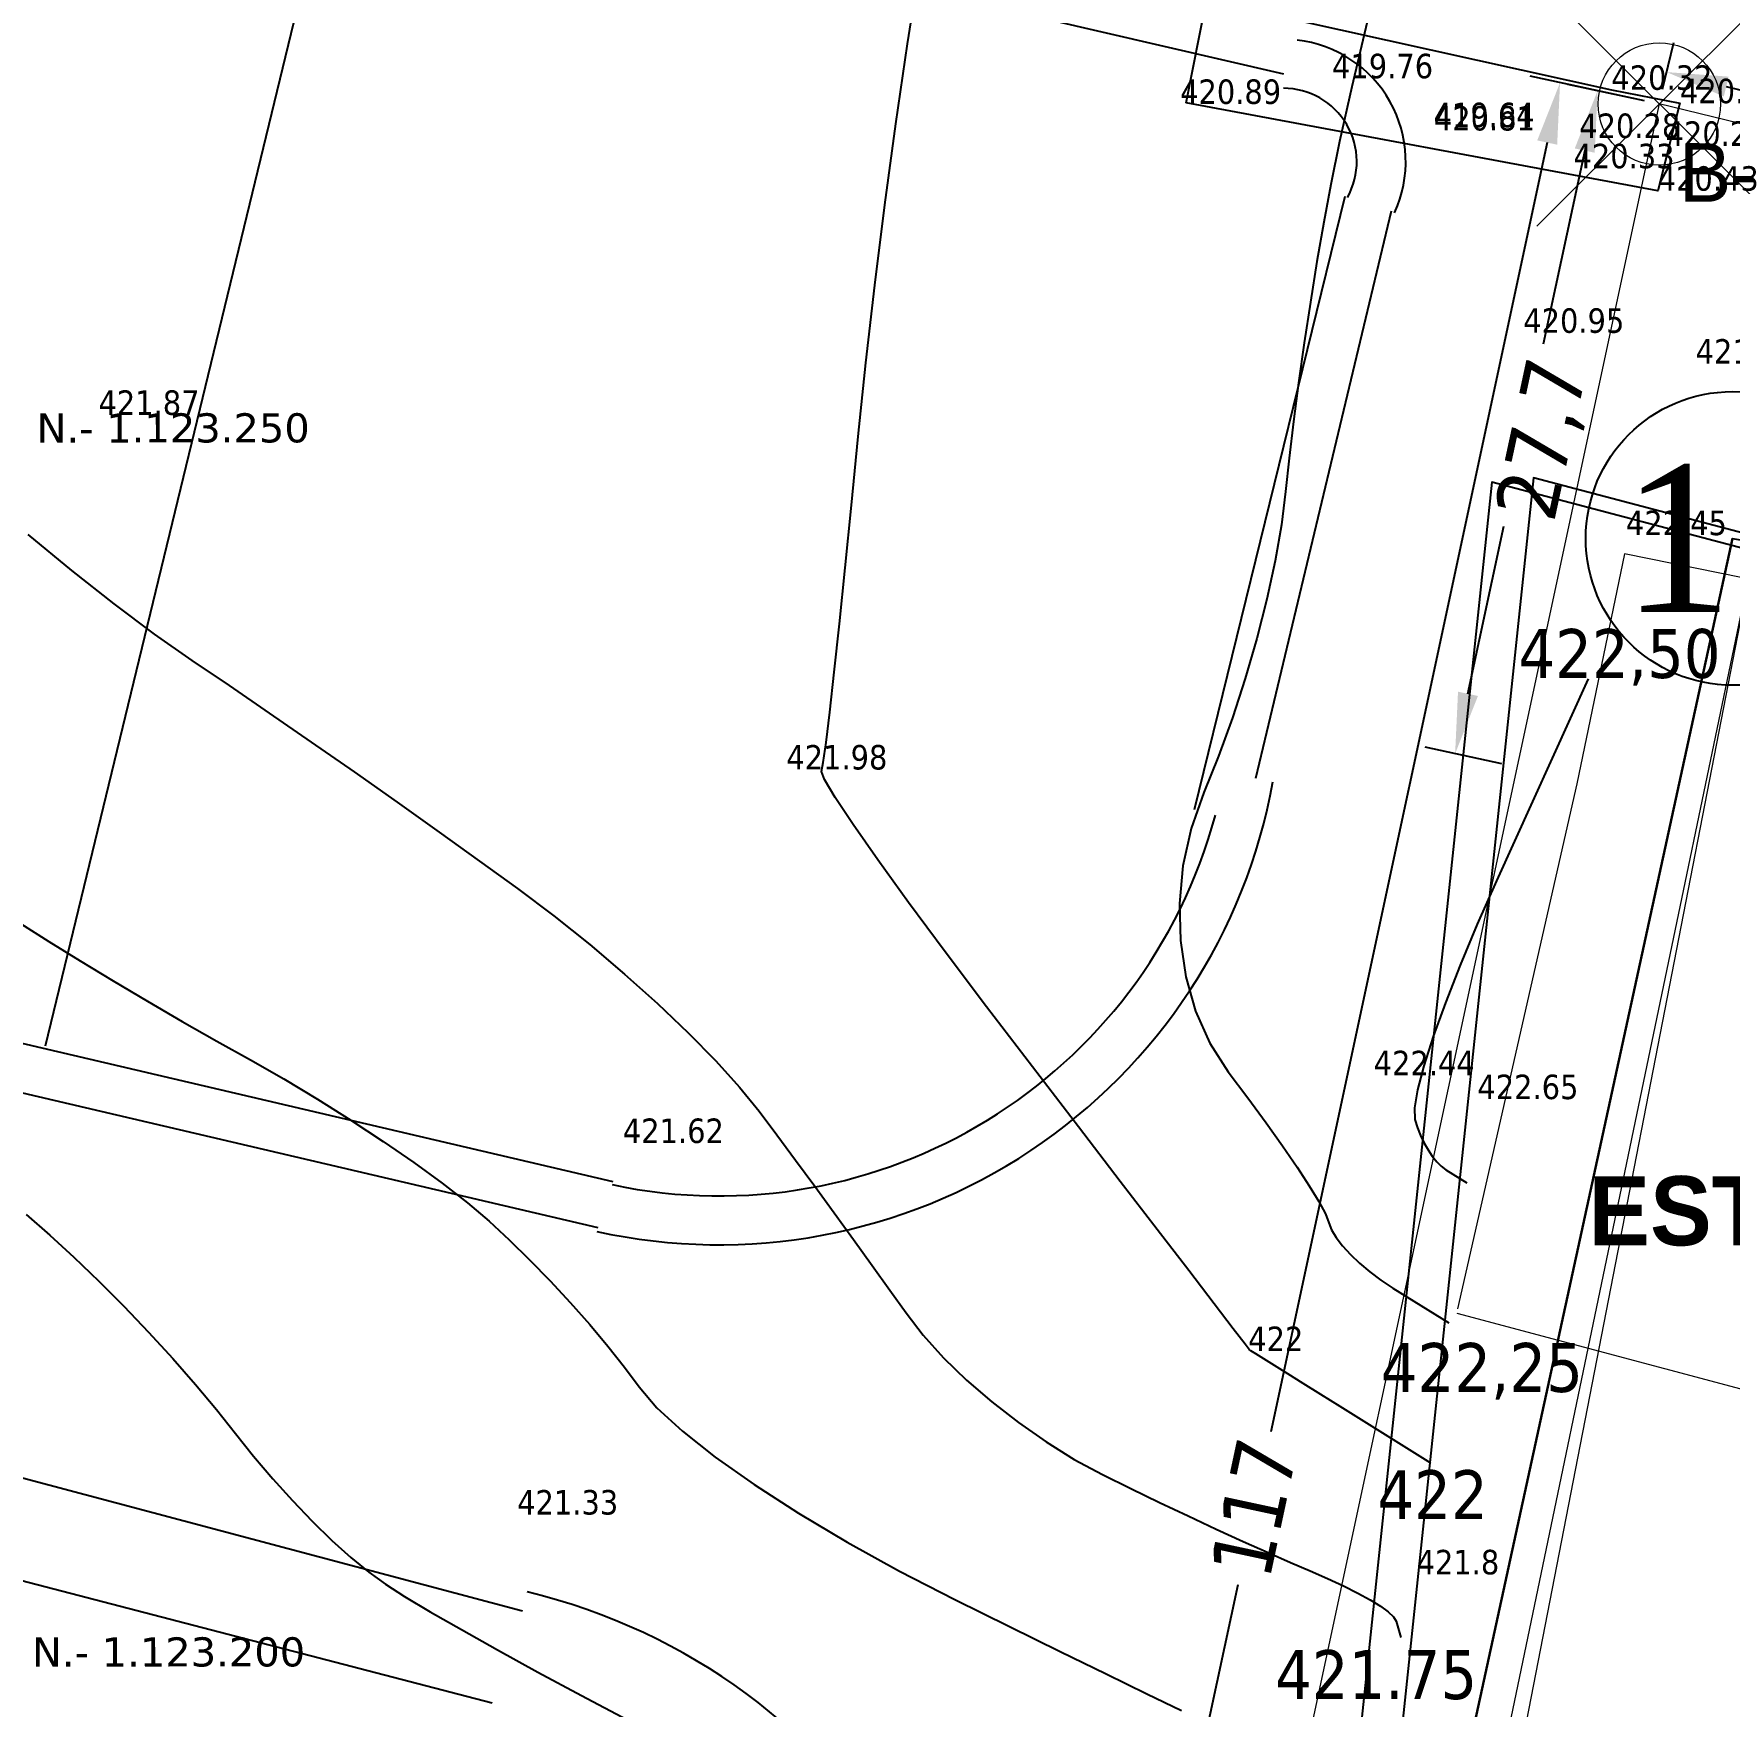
# Model space of a CAD drawing. Header units: metres. Extents: x 2 to 659295185, y -28 to 1124222152.
# Drawn here: x 654822.7 to 654892, y 1123196.8 to 1123265.1 of the extents above; entities that cross this region are included whole.
import ezdxf
from ezdxf.enums import TextEntityAlignment as Align

# ---------------------------------------------------------------- set-up
doc = ezdxf.new("R2010")
doc.units = ezdxf.units.M
doc.header["$MEASUREMENT"] = 0
doc.header["$PDMODE"] = 35
doc.header["$PDSIZE"] = 5
doc.layers.get('0').update_dxf_attribs({"linetype": 'CONTINUOUS'})
for name, color, linetype in [('000PAREDES', 2, 'CONTINUOUS'), ('Cota', 3, 'CONTINUOUS'), ('CURVAS', 2, 'CONTINUOUS'), ('CVL_CURV_D', 7, 'CONTINUOUS'), ('CVL_CURV_G', 42, 'CONTINUOUS'), ('FORMATO', 7, 'CONTINUOUS'), ('Fosas', 7, 'CONTINUOUS'), ('MANZANA', 30, 'CONTINUOUS'), ('vista1', 3, 'CONTINUOUS')]:
    doc.layers.add(name, color=color, linetype=linetype)
doc.layers.add('LIMITE 2017 IGVSB', color=7, linetype='CONTINUOUS', lineweight=120)
doc.styles.add('BL', font='BOLD.SHX', dxfattribs={"height": 1.5})
doc.styles.add('L60', font='BKANT.TTF', dxfattribs={"height": 1.5})
doc.styles.add('ROMAN', font='verdana.ttf')
doc.styles.get("Standard").update_dxf_attribs({"font": 'tahoma.ttf'})
doc.styles.add('VERT_CUADRO', font='ROMANTIC')
doc.dimstyles.new('ISO-25', dxfattribs={"dimtxt": 2.5, "dimasz": 2.5, "dimexe": 1.25, "dimexo": 0.625, "dimtad": 1, "dimtxsty": 'Standard', "dimcen": 2.5, "dimadec": 0, "dimazin": 0, "dimtfac": 1, "dimtmove": 0, "dimatfit": 3, "dimfxl": 1, "dimarcsym": 0})

# ---------------------------------------------------------------- blocks, each defined once
blk = doc.blocks.new('VERT_CUADRO')
blk.add_circle((0, 0), 1)
at = {"style": 'VERT_CUADRO'}
blk.add_attdef('PT', text='', height=1, dxfattribs=at).set_placement((0, 0), align=Align.MIDDLE_CENTER)
blk = doc.blocks.new('*D2455')
at = {"layer": 'LIMITE 2017 IGVSB', "color": 0, "lineweight": -2, "transparency": 16777216}
for p, q in [((654888.539, 1123262.408), (654883.861, 1123263.411)), ((654884.559, 1123260.704), (654873.265, 1123208.026)), ((654861.08, 1123151.188), (654871.928, 1123201.79)), ((654864.012, 1123148.003), (654859.334, 1123149.006))]:
    blk.add_line(p, q, dxfattribs=at)
at = {"layer": 'LIMITE 2017 IGVSB', "color": 0, "lineweight": 0, "transparency": 16777216}
for points in [[(654884.151, 1123260.791), (654884.966, 1123260.617), (654885.083, 1123263.149)], [(654860.673, 1123151.276), (654861.488, 1123151.101), (654860.556, 1123148.744)]]:
    blk.add_solid(points, dxfattribs=at)
at = {"layer": 'LIMITE 2017 IGVSB', "color": 0, "lineweight": 0, "transparency": 16777216, "insert": (654872.569, 1123204.914), "char_height": 2.5, "attachment_point": 5, "rotation": 77.89979}
blk.add_mtext('117', dxfattribs=at)
blk = doc.blocks.new('*D2460')
at = {"layer": 'LIMITE 2017 IGVSB', "color": 0, "lineweight": -2, "transparency": 16777216}
for p, q in [((654889.274, 1123262.887), (654889.738, 1123264.797)), ((654891.872, 1123262.992), (654920.124, 1123256.134)), ((654952.119, 1123248.368), (654924.728, 1123255.017)), ((654954.38, 1123247.083), (654954.843, 1123248.993))]:
    blk.add_line(p, q, dxfattribs=at)
at = {"layer": 'LIMITE 2017 IGVSB', "color": 0, "lineweight": 0, "transparency": 16777216}
for points in [[(654891.97, 1123263.397), (654891.774, 1123262.587), (654889.443, 1123263.582)], [(654952.217, 1123248.773), (654952.021, 1123247.963), (654954.548, 1123247.778)]]:
    blk.add_solid(points, dxfattribs=at)
at = {"layer": 'LIMITE 2017 IGVSB', "color": 0, "lineweight": 0, "transparency": 16777216, "insert": (654922.588, 1123256.243), "char_height": 2.5, "attachment_point": 5, "rotation": 346.35603}
blk.add_mtext('67', dxfattribs=at)
blk = doc.blocks.new('*D2461')
at = {"layer": 'LIMITE 2017 IGVSB', "color": 0, "lineweight": -2, "transparency": 16777216}
for p, q in [((654888.528, 1123262.409), (654885.395, 1123263.082)), ((654886.092, 1123260.376), (654884.393, 1123252.467)), ((654881.322, 1123238.177), (654882.793, 1123245.022)), ((654882.709, 1123235.323), (654879.575, 1123235.996))]:
    blk.add_line(p, q, dxfattribs=at)
at = {"layer": 'LIMITE 2017 IGVSB', "color": 0, "lineweight": 0, "transparency": 16777216}
for points in [[(654885.684, 1123260.463), (654886.499, 1123260.288), (654886.617, 1123262.82)], [(654880.915, 1123238.265), (654881.73, 1123238.09), (654880.797, 1123235.733)]]:
    blk.add_solid(points, dxfattribs=at)
at = {"layer": 'LIMITE 2017 IGVSB', "color": 0, "lineweight": 0, "transparency": 16777216, "insert": (654884.488, 1123248.552), "char_height": 2.5, "attachment_point": 5, "rotation": 77.87428}
blk.add_mtext('27,7', dxfattribs=at)

msp = doc.modelspace()

# ---------------------------------------------------------------- linework, layer by layer
at = {"lineweight": 30}
msp.add_lwpolyline([(654892.1346, 1123244.5281), (654876.2977, 1123171.8224), (654943.1061, 1123127.6342)], dxfattribs=at)
msp.add_lwpolyline([(654892.1346, 1123244.5281), (654876.2977, 1123171.8224), (654943.1061, 1123127.6342)], dxfattribs=at)
msp.add_lwpolyline([(654892.1346, 1123244.5281), (654876.2977, 1123171.8224), (654943.1061, 1123127.6342)], dxfattribs=at)
at = {"layer": '000PAREDES'}
msp.add_lwpolyline([(654948.3512, 1123120.8818), (654943.1061, 1123127.6342), (654876.2977, 1123171.8224), (654892.1346, 1123244.5281), (654907.4079, 1123241.9804), (654909.2047, 1123255.0016), (654924.7925, 1123251.3936), (654925.6945, 1123255.2906), (654965.9652, 1123245.6902), (654974.916, 1123275.7498), (654971.9299, 1123279.7725), (654974.2977, 1123290.8224), (654943.7736, 1123320.3665), (654886.8737, 1123376.4179), (654833.6867, 1123428.6518), (654765.3984, 1123502.6864), (654747.7375, 1123524.6779), (654708.4749, 1123560.707)], dxfattribs=at)
at = {"layer": '000PAREDES', "flags": 128}
for points in [[(654724.5688, 1123298.0224), (654873.7839, 1123263.5156)], [(654823.201, 1123223.7938), (654834.9364, 1123272.1292)], [(654870.1444, 1123233.4519), (654876.3074, 1123258.5171)], [(654714.714, 1123249.0682), (654846.3858, 1123218.2495)], [(654720.4284, 1123228.4314), (654841.4602, 1123196.9453)]]:
    msp.add_lwpolyline(points, dxfattribs=at)
at = {"layer": '000PAREDES'}
msp.add_arc((654873.7788, 1123259.9227), 3, 330.931203, 89.918792, dxfattribs=at)
msp.add_ellipse((654850.7192, 1123238.664), major_axis=(-4.4695, -20.5189), ratio=1, start_param=0.0053042, end_param=1.5231265, dxfattribs=at)
at = {"layer": 'CURVAS', "lineweight": 0}
for points in [[(654893, 1123244), (654878, 1123172), (654944, 1123127)], [(654893, 1123244), (654879, 1123172), (654944, 1123127)]]:
    msp.add_lwpolyline(points, dxfattribs=at)
at = {"layer": 'CVL_CURV_D', "color": 7, "linetype": 'Continuous'}
for points, elevation in [([(654877.2085, 1123265.6345), (654876.577, 1123262.9768), (654876.073, 1123260.7401), (654875.7125, 1123258.9891), (654875.43, 1123257.453), (654875.1526, 1123255.8402), (654874.8853, 1123254.1846), (654874.6329, 1123252.52), (654874.4004, 1123250.8801), (654874.1929, 1123249.2989), (654874.0152, 1123247.81), (654873.8723, 1123246.4473), (654873.7012, 1123245.0891), (654873.4415, 1123243.613), (654873.1024, 1123242.0523), (654872.6927, 1123240.4401), (654872.2215, 1123238.8096), (654871.6978, 1123237.194), (654871.1307, 1123235.6265), (654870.529, 1123234.1402), (654870.0088, 1123232.6708), (654869.678, 1123231.1525), (654869.5339, 1123229.6161), (654869.574, 1123228.0922), (654869.7955, 1123226.6116), (654870.1957, 1123225.205), (654870.772, 1123223.9032), (654871.5216, 1123222.7369), (654872.33, 1123221.6688), (654873.0765, 1123220.6523), (654873.7502, 1123219.704), (654874.3399, 1123218.8406), (654874.8346, 1123218.0786), (654875.2231, 1123217.4346), (654875.4944, 1123216.9254), (654875.6374, 1123216.5676), (654875.7523, 1123216.2753), (654875.942, 1123215.9566), (654876.1995, 1123215.6187), (654876.5178, 1123215.2688), (654876.8897, 1123214.9142), (654877.3082, 1123214.5619), (654877.7662, 1123214.2192), (654878.2567, 1123213.8934), (654880.5366, 1123212.4696)], 422.25), ([(654822.4891, 1123244.6934), (654824.2671, 1123243.2206), (654825.9994, 1123241.8507), (654827.6496, 1123240.6146), (654829.1813, 1123239.5432), (654830.7088, 1123238.5118), (654832.347, 1123237.3919), (654834.06, 1123236.2088), (654835.8119, 1123234.9876), (654837.5669, 1123233.7532), (654839.2891, 1123232.531), (654840.9426, 1123231.3459), (654842.4915, 1123230.2232), (654843.9758, 1123229.1046), (654845.4416, 1123227.9316), (654846.8622, 1123226.7288), (654848.2112, 1123225.5206), (654849.4619, 1123224.3316), (654850.5877, 1123223.1862), (654851.5621, 1123222.1091), (654852.3583, 1123221.1248), (654853.0822, 1123220.1564), (654853.8461, 1123219.1258), (654854.634, 1123218.055), (654855.4296, 1123216.9664), (654856.2167, 1123215.8822), (654856.9793, 1123214.8246), (654857.7009, 1123213.8158), (654858.3656, 1123212.878), (654859.068, 1123211.9712), (654859.8995, 1123211.0521), (654860.8383, 1123210.1387), (654861.8628, 1123209.2486), (654862.9515, 1123208.3996), (654864.0828, 1123207.6096), (654865.2349, 1123206.8963), (654866.3863, 1123206.2776), (654867.5465, 1123205.7088), (654868.7241, 1123205.1407), (654869.8963, 1123204.5838), (654871.0402, 1123204.0488), (654872.1329, 1123203.5462), (654873.1515, 1123203.0867), (654874.0732, 1123202.6809), (654874.8751, 1123202.3395), (654875.5835, 1123202.0334), (654876.2338, 1123201.7305), (654876.8166, 1123201.4362), (654877.3223, 1123201.156), (654877.7416, 1123200.8956), (654878.065, 1123200.6604), (654878.2829, 1123200.4559), (654878.386, 1123200.2877), (654878.578, 1123199.618)], 421.75), ([(654822.4085, 1123216.9052), (654823.3826, 1123216.0574), (654824.3656, 1123215.1585), (654825.3794, 1123214.1836), (654826.4035, 1123213.1546), (654827.4176, 1123212.0931), (654828.4011, 1123211.0212), (654829.3336, 1123209.9605), (654830.1947, 1123208.9329), (654830.964, 1123207.9602), (654831.706, 1123207.0238), (654832.4878, 1123206.1015), (654833.293, 1123205.2099), (654834.105, 1123204.3656), (654834.9072, 1123203.5853), (654835.6833, 1123202.8855), (654836.4166, 1123202.2829), (654837.0907, 1123201.7941), (654837.8723, 1123201.2978), (654838.918, 1123200.6734), (654840.1958, 1123199.9385), (654841.6737, 1123199.1108), (654843.3198, 1123198.2082), (654845.1021, 1123197.2481), (654846.9887, 1123196.2485)], 421.25)]:
    msp.add_lwpolyline(points, dxfattribs=dict(at, elevation=elevation))
at = {"layer": 'CVL_CURV_G', "color": 42, "linetype": 'Continuous'}
for points, elevation in [([(654879.8034, 1123206.7379), (654876.0951, 1123209.0538), (654875.3075, 1123209.5459), (654874.5923, 1123209.9932), (654873.9596, 1123210.3894), (654873.4194, 1123210.7283), (654872.9815, 1123211.0035), (654872.6561, 1123211.2088), (654872.4532, 1123211.3379), (654872.3828, 1123211.3846), (654872.2158, 1123211.6041), (654871.7325, 1123212.2355), (654870.9567, 1123213.2476), (654869.9124, 1123214.6094), (654868.6234, 1123216.2896), (654867.1136, 1123218.2571), (654865.4068, 1123220.4809), (654863.527, 1123222.9299), (654861.6516, 1123225.3888), (654859.9578, 1123227.6415), (654858.4688, 1123229.6556), (654857.208, 1123231.3985), (654856.1984, 1123232.8376), (654855.4633, 1123233.9403), (654855.026, 1123234.6742), (654854.9097, 1123235.0066), (654854.9832, 1123235.3692), (654855.0972, 1123236.1907), (654855.2478, 1123237.4343), (654855.4308, 1123239.0629), (654855.6423, 1123241.0398), (654855.8781, 1123243.328), (654856.1344, 1123245.8907), (654856.4069, 1123248.691), (654856.7174, 1123251.7034), (654857.084, 1123254.8822), (654857.497, 1123258.1599), (654857.9471, 1123261.4693), (654858.4246, 1123264.743), (654858.9202, 1123267.9137)], 422), ([(654886.2274, 1123238.7851), (654882.4851, 1123230.5426), (654881.6981, 1123228.7637), (654880.9991, 1123227.0919), (654880.397, 1123225.5534), (654879.9008, 1123224.1746), (654879.5196, 1123222.9818), (654879.2622, 1123222.0013), (654879.1376, 1123221.2594), (654879.1549, 1123220.7824), (654879.2584, 1123220.4501), (654879.3843, 1123220.1285), (654879.5291, 1123219.8231), (654879.6894, 1123219.5395), (654879.862, 1123219.2832), (654880.0432, 1123219.0596), (654880.2298, 1123218.8744), (654880.4184, 1123218.733), (654881.2697, 1123218.2013)], 422.5), ([(654822.1766, 1123228.7983), (654823.3435, 1123228.0561), (654824.6162, 1123227.2674), (654825.9663, 1123226.449), (654827.3659, 1123225.6178), (654828.7868, 1123224.7906), (654830.2009, 1123223.9844), (654831.5799, 1123223.2161), (654832.9461, 1123222.4415), (654834.3226, 1123221.6173), (654835.6832, 1123220.7611), (654837.0017, 1123219.8908), (654838.2517, 1123219.0241), (654839.4069, 1123218.1789), (654840.4411, 1123217.3728), (654841.3281, 1123216.6236), (654842.1472, 1123215.8712), (654842.9842, 1123215.0554), (654843.8228, 1123214.1946), (654844.6463, 1123213.3071), (654845.4382, 1123212.411), (654846.182, 1123211.5246), (654846.8612, 1123210.6662), (654847.4593, 1123209.854), (654848.1843, 1123209.0059), (654849.2323, 1123208.0432), (654850.5686, 1123206.9893), (654852.1583, 1123205.8677), (654853.9667, 1123204.7017), (654855.959, 1123203.5148), (654858.1005, 1123202.3302), (654860.3565, 1123201.1716), (654862.5889, 1123200.0696), (654864.6623, 1123199.0498), (654866.5452, 1123198.1273), (654868.2062, 1123197.3175), (654869.614, 1123196.6356)], 421.5)]:
    msp.add_lwpolyline(points, dxfattribs=dict(at, elevation=elevation))
at = {"layer": 'Fosas', "elevation": 422}
msp.add_lwpolyline([(654869.8044, 1123262.3261), (654870.6326, 1123266.5328), (654887.1807, 1123262.8584), (654889.9837, 1123262.3124), (654889.0727, 1123258.7364)], close=True, dxfattribs=at)
at = {"layer": 'LIMITE 2017 IGVSB', "color": 2, "lineweight": 9}
for p, q in [((654889.1267, 1123262.2809), (654864.623, 1123147.872)), ((654954.2323, 1123246.4756), (654889.1267, 1123262.2809))]:
    msp.add_line(p, q, dxfattribs=at)
at = {"layer": 'LIMITE 2017 IGVSB', "lineweight": 9}
for p, q in [((654887.7213, 1123243.8972), (654885.7636, 1123234.5022)), ((654903.8608, 1123240.6055), (654887.7213, 1123243.8972))]:
    msp.add_line(p, q, dxfattribs=at)
at = {"layer": 'LIMITE 2017 IGVSB', "lineweight": 0}
for p, q in [((654885.7634, 1123234.5036), (654880.891, 1123213.041)), ((654880.8637, 1123212.8677), (654925.6907, 1123200.9355))]:
    msp.add_line(p, q, dxfattribs=at)
msp.add_point((654889.1392, 1123262.2804), dxfattribs=at)
at = {"layer": 'MANZANA', "lineweight": -3}
for points in [[(654878.2977, 1123382.8224), (655028.2977, 1123226.8224), (654957.2977, 1123241.8224), (654954.2977, 1123227.8224), (654882.2977, 1123246.8224), (654870.2977, 1123132.8224), (654759.2977, 1123163.8224), (654878.2977, 1123382.8224)], [(654880, 1123383), (655030, 1123227), (654959, 1123242), (654956, 1123228), (654884, 1123247), (654872, 1123133), (654761, 1123164), (654880, 1123383)]]:
    msp.add_lwpolyline(points, dxfattribs=at)
at = {"layer": 'vista1', "flags": 128}
for points in [[(654878.1879, 1123257.8984), (654872.6436, 1123234.7137)], [(654714.0952, 1123247.1877), (654845.767, 1123216.369)], [(654710.3829, 1123235.9047), (654842.6977, 1123200.7063)]]:
    msp.add_lwpolyline(points, dxfattribs=at)
at = {"layer": 'vista1'}
msp.add_arc((654873.7788, 1123259.9227), 5, 335.338936, 83.497796, dxfattribs=at)
for centre, major_axis, start_param, end_param in [((654850.7192, 1123238.664), (-4.8951, -22.473), 6.2790856, 7.890187), ((654837.026, 1123177.1741), (-4.6929, -24.5556), 1.5327636, 3.0939199)]:
    msp.add_ellipse(centre, major_axis=major_axis, ratio=1, start_param=start_param, end_param=end_param, dxfattribs=at)

# ---------------------------------------------------------------- block references
at = {"color": 2, "xscale": 6, "yscale": 6, "zscale": 6}
msp.add_blockref('VERT_CUADRO', (654892.1346, 1123244.5281), dxfattribs=at).add_auto_attribs({'PT': '17'})

# ---------------------------------------------------------------- texts
at = {"layer": 'Cota'}
for s, height, p in [('419.76', 1, (654875.7687, 1123263.3314)), ('420.32', 1, (654887.1807, 1123262.8584)), ('420.89', 1, (654869.5607, 1123262.2824)), ('420.36', 1, (654889.9837, 1123262.3124)), ('419.64', 1, (654879.9177, 1123261.3304)), ('420.81', 1, (654879.9297, 1123261.1974)), ('420.28', 1, (654885.8677, 1123260.8904)), ('420.27', 1, (654889.3957, 1123260.5694)), ('420.33', 1, (654885.6337, 1123259.6534)), ('420.43', 1, (654889.0727, 1123258.7364)), ('420.95', 1, (654883.5817, 1123252.9294)), ('421.18', 1, (654890.6217, 1123251.6714)), ('421.87', 1, (654825.3707, 1123249.5774)), ('422.45', 1, (654887.7747, 1123244.6614)), ('422,50', 2, (654883.3859, 1123238.8273)), ('421.98', 1, (654853.4727, 1123235.0864)), ('422.44', 1, (654877.4697, 1123222.5934)), ('422.65', 1, (654881.7067, 1123221.6174)), ('421.62', 1, (654846.7937, 1123219.8244)), ('422', 1, (654872.3437, 1123211.3224)), ('422,25', 2, (654877.7624, 1123209.6527)), ('422', 2, (654877.6247, 1123204.4543)), ('421.33', 1, (654842.4757, 1123204.6424)), ('421.8', 1, (654879.2227, 1123202.1984)), ('421.75', 2, (654873.4415, 1123197.1051))]:
    msp.add_text(s, height=height, dxfattribs=at).set_placement(p)
at = {"layer": 'FORMATO', "linetype": 'Continuous', "ltscale": 0.001}
for s, height, style, p in [('B-3', 2.38934, 'L60', (654889.9462, 1123258.2846)), ('ESTRUCT. METALICA', 2.82691, 'BL', (654886.2392, 1123215.641, 1.9039))]:
    msp.add_text(s, height=height, dxfattribs=dict(at, style=style)).set_placement(p)
at = {"layer": 'FORMATO', "style": 'ROMAN'}
for s, p in [('N.- 1.123.250', (654828.4205, 1123248.4486)), ('N.- 1.123.200', (654828.2338, 1123198.433))]:
    msp.add_text(s, height=1.190765, rotation=0.038699, dxfattribs=at).set_placement(p, align=Align.CENTER)

# ---------------------------------------------------------------- dimensions: what is measured, and where the dimension line sits
at = {"layer": 'LIMITE 2017 IGVSB', "lineweight": 0}
for base, p1, p2, angle, picture, middle in [((654889.4427, 1123263.5819), (654954.2323, 1123246.4756), (654889.1265, 1123262.2792), 166.356033, '*D2460', (654922.5879, 1123256.2426)), ((654885.0827, 1123263.1486), (654864.623, 1123147.872), (654889.1496, 1123262.2767), 77.899795, '*D2455', (654872.5693, 1123204.9143)), ((654886.6169, 1123262.8199), (654883.3197, 1123235.1913), (654889.1392, 1123262.2779), 77.874281, '*D2461', (654884.4882, 1123248.552))]:
    dim = msp.add_linear_dim(base=base, p1=p1, p2=p2, angle=angle, dimstyle='ISO-25', override={"dimtmove": 2}, dxfattribs=at)
    dim.commit()
    dim.dimension.update_dxf_attribs({"geometry": picture, "text_midpoint": middle, "dimtype": 161})

doc.saveas('drawing.dxf')
